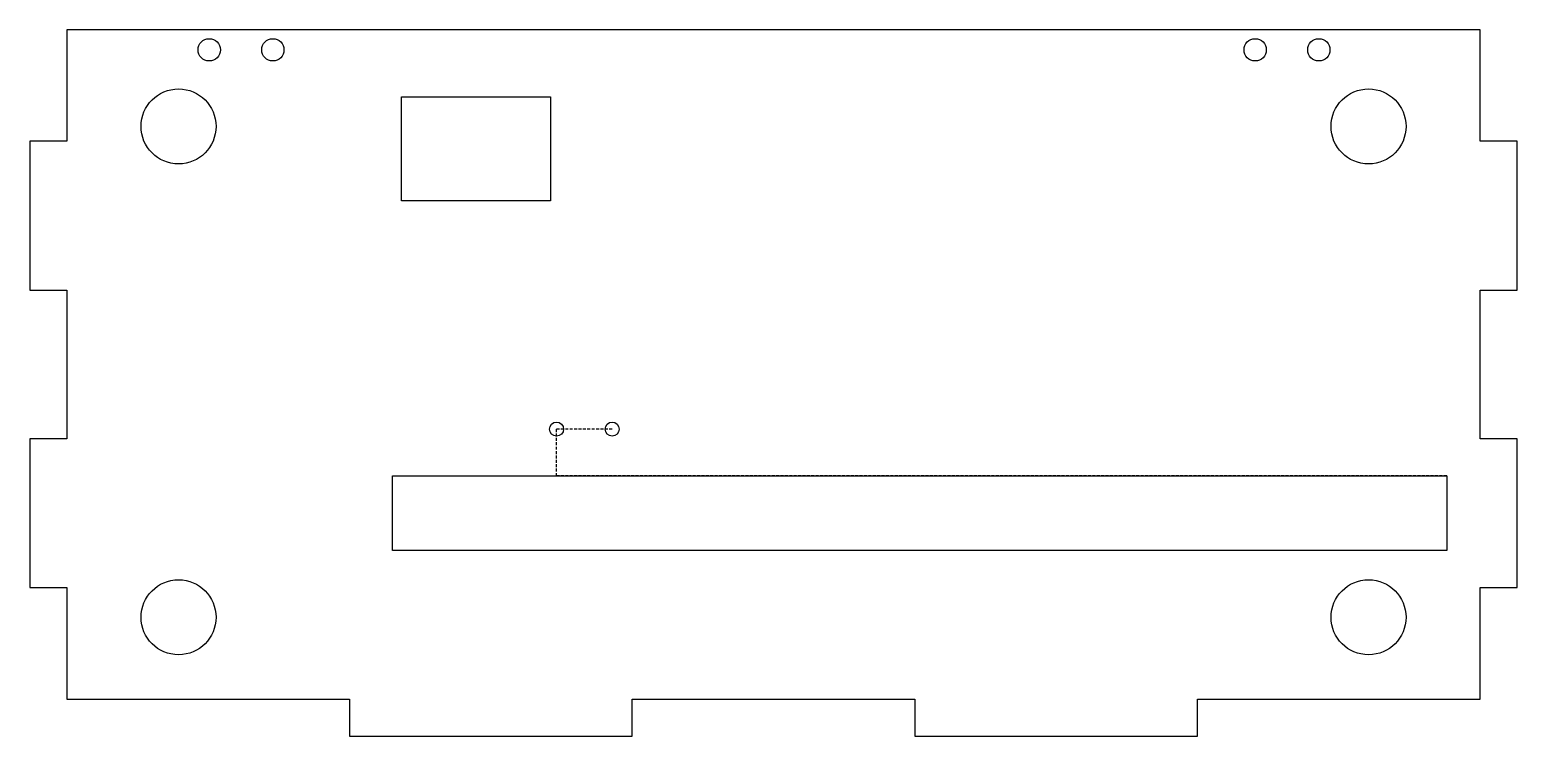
# Model space of a CAD drawing. Header units: millimetres. Extents: x -130 to 124, y -75 to 46.
import ezdxf

# ---------------------------------------------------------------- set-up
doc = ezdxf.new("R2010")
doc.units = ezdxf.units.MM
doc.linetypes.add('DASHED', pattern=[0.75, 0.5, -0.25])
doc.layers.get('0').update_dxf_attribs({"linetype": 'CONTINUOUS'})
doc.layers.add('1', color=7, linetype='DASHED')

msp = doc.modelspace()

# ---------------------------------------------------------------- linework, layer by layer
for points in [[(-124.08, 45.72), (-124.08, 26.67), (-130.43, 26.67), (-130.43, 1.27), (-124.08, 1.27), (-124.08, -24.13), (-130.43, -24.13), (-130.43, -49.53), (-124.08, -49.53), (-124.08, -68.58), (-75.82, -68.58), (-75.82, -74.93), (-27.56, -74.93), (-27.56, -68.58), (20.7, -68.58), (20.7, -74.93), (68.96, -74.93), (68.96, -68.58), (117.22, -68.58), (117.22, -49.53), (123.57, -49.53), (123.57, -24.13), (117.22, -24.13), (117.22, 1.27), (123.57, 1.27), (123.57, 26.67), (117.22, 26.67), (117.22, 45.72)], [(-66.93, 16.51), (-66.93, 34.29), (-41.53, 34.29), (-41.53, 16.51)], [(111.52, -43.18), (-68.48, -43.18), (-68.48, -30.48), (111.52, -30.48)]]:
    msp.add_lwpolyline(points, close=True)
for centre, radius in [((-99.79, 42.29), 1.9), ((-88.92, 42.29), 1.9), ((78.81, 42.29), 1.9), ((89.68, 42.29), 1.9), ((-105.03, 29.21), 6.4), ((98.17, 29.21), 6.4), ((-40.48, -22.48), 1.2), ((-30.98, -22.48), 1.2), ((-105.03, -54.61), 6.4), ((98.17, -54.61), 6.4)]:
    msp.add_circle(centre, radius)
at = {"layer": '1'}
for p, q in [((-30.98, -22.48), (-40.48, -22.48)), ((-40.48, -30.48), (-40.48, -22.48)), ((111.52, -30.48), (-40.48, -30.48))]:
    msp.add_line(p, q, dxfattribs=at)

doc.saveas('drawing.dxf')
